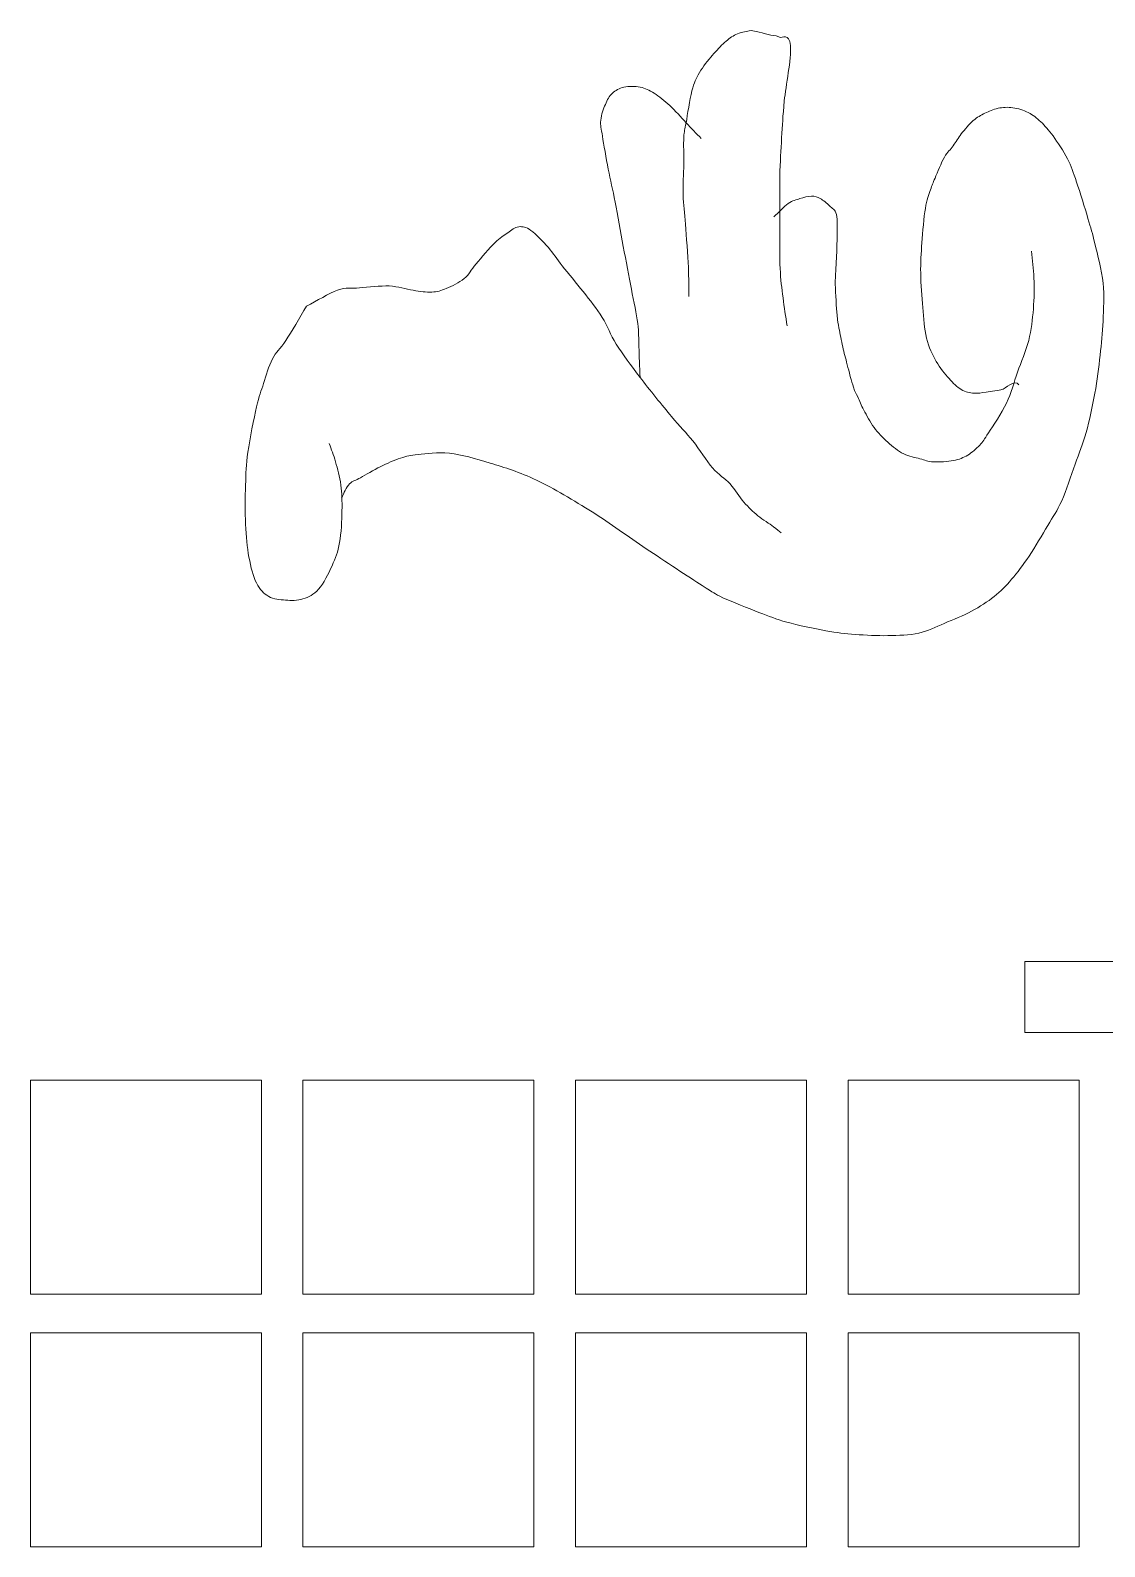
# Model space of a CAD drawing. Header units: millimetres. Extents: x -603 to 15, y -248 to 268.
# Drawn here: x -391.7 to -347, y 204.6 to 267.7 of the extents above; entities that cross this region are included whole.
import ezdxf

# ---------------------------------------------------------------- set-up
doc = ezdxf.new("R2010")
doc.units = ezdxf.units.MM
doc.header["$MEASUREMENT"] = 0
doc.layers.add('Camada 1', color=7, linetype='Continuous')

msp = doc.modelspace()

# ---------------------------------------------------------------- linework, layer by layer
at = {"layer": 'Camada 1', "color": 250, "lineweight": 9}
for points, knots in [([(-364.2939, 256.6172), (-364.3016, 257.0247), (-364.2933, 257.3382), (-364.3171, 257.8397), (-364.3171, 257.8397), (-364.3409, 258.3413), (-364.4007, 259.1217), (-364.4366, 259.6227), (-364.4366, 259.6227), (-364.4725, 260.1236), (-364.5205, 260.4271), (-364.5323, 260.8452), (-364.5323, 260.8452), (-364.5441, 261.2634), (-364.5115, 261.7196), (-364.5072, 262.1187), (-364.5072, 262.1187), (-364.5029, 262.5177), (-364.5228, 262.9472), (-364.5064, 263.2394), (-364.5064, 263.2394), (-364.4899, 263.5316), (-364.4659, 263.528), (-364.4092, 263.8507), (-364.4092, 263.8507), (-364.3526, 264.1733), (-364.2609, 264.822), (-364.1667, 265.1751), (-364.1667, 265.1751), (-364.0724, 265.5282), (-363.9945, 265.6906), (-363.852, 265.9392), (-363.852, 265.9392), (-363.7094, 266.1879), (-363.494, 266.4442), (-363.3198, 266.6524), (-363.3198, 266.6524), (-363.1457, 266.8605), (-362.9726, 267.0424), (-362.8083, 267.1874), (-362.8083, 267.1874), (-362.6439, 267.3323), (-362.506, 267.4387), (-362.3356, 267.5201), (-362.3356, 267.5201), (-362.1653, 267.6013), (-361.9343, 267.6521), (-361.7905, 267.6734), (-361.7905, 267.6734), (-361.6466, 267.6949), (-361.6088, 267.6736), (-361.4755, 267.648), (-361.4755, 267.648), (-361.3422, 267.6224), (-361.1444, 267.5584), (-360.991, 267.5201), (-360.991, 267.5201), (-360.8377, 267.4816), (-360.7094, 267.4948), (-360.5551, 267.4176), (-360.5551, 267.4176), (-360.4007, 267.3406), (-360.1193, 267.6245), (-360.0709, 267.0594), (-360.0709, 267.0594), (-360.0225, 266.4943), (-360.2659, 265.3968), (-360.327, 264.7568), (-360.327, 264.7568), (-360.388, 264.1169), (-360.4065, 263.7464), (-360.4371, 263.2219), (-360.4371, 263.2219), (-360.4678, 262.6972), (-360.4985, 262.2503), (-360.5111, 261.6101), (-360.5111, 261.6101), (-360.5236, 260.9698), (-360.5146, 260.0211), (-360.5127, 259.3842), (-360.5127, 259.3842), (-360.5108, 258.7473), (-360.5217, 258.2603), (-360.4995, 257.7888), (-360.4995, 257.7888), (-360.4773, 257.3173), (-360.4277, 256.9656), (-360.3796, 256.5663), (-360.3796, 256.5663), (-360.3316, 256.1669), (-360.2675, 255.7852), (-360.2114, 255.3946)], [0, 0, 0, 0, 0.0416667, 0.0416667, 0.0416667, 0.0416667, 0.0833333, 0.0833333, 0.0833333, 0.0833333, 0.125, 0.125, 0.125, 0.125, 0.1666667, 0.1666667, 0.1666667, 0.1666667, 0.2083333, 0.2083333, 0.2083333, 0.2083333, 0.25, 0.25, 0.25, 0.25, 0.2916667, 0.2916667, 0.2916667, 0.2916667, 0.3333333, 0.3333333, 0.3333333, 0.3333333, 0.375, 0.375, 0.375, 0.375, 0.4166667, 0.4166667, 0.4166667, 0.4166667, 0.4583333, 0.4583333, 0.4583333, 0.4583333, 0.5, 0.5, 0.5, 0.5, 0.5416667, 0.5416667, 0.5416667, 0.5416667, 0.5833333, 0.5833333, 0.5833333, 0.5833333, 0.625, 0.625, 0.625, 0.625, 0.6666667, 0.6666667, 0.6666667, 0.6666667, 0.7083333, 0.7083333, 0.7083333, 0.7083333, 0.75, 0.75, 0.75, 0.75, 0.7916667, 0.7916667, 0.7916667, 0.7916667, 0.8333333, 0.8333333, 0.8333333, 0.8333333, 0.875, 0.875, 0.875, 0.875, 0.9166667, 0.9166667, 0.9166667, 0.9166667, 1, 1, 1, 1]), ([(-363.7815, 263.1885), (-363.9908, 263.4092), (-364.192, 263.6214), (-364.4092, 263.8507), (-364.4092, 263.8507), (-364.6265, 264.0799), (-364.8637, 264.3599), (-365.0853, 264.5638), (-365.0853, 264.5638), (-365.3069, 264.7677), (-365.5315, 264.9456), (-365.7373, 265.0732), (-365.7373, 265.0732), (-365.943, 265.2009), (-366.1065, 265.2853), (-366.317, 265.3279), (-366.317, 265.3279), (-366.5274, 265.3706), (-366.7988, 265.3707), (-366.9935, 265.3279), (-366.9935, 265.3279), (-367.1882, 265.2852), (-367.3455, 265.1944), (-367.477, 265.0732), (-367.477, 265.0732), (-367.6084, 264.9522), (-367.6851, 264.8049), (-367.7672, 264.6148), (-367.7672, 264.6148), (-367.8493, 264.4246), (-367.9392, 264.191), (-367.961, 263.9526), (-367.961, 263.9526), (-367.9829, 263.7141), (-367.9412, 263.6303), (-367.889, 263.2903), (-367.889, 263.2903), (-367.8369, 262.9503), (-367.7367, 262.3735), (-367.6485, 261.915), (-367.6485, 261.915), (-367.5602, 261.4564), (-367.4639, 261.0745), (-367.3596, 260.5396), (-367.3596, 260.5396), (-367.2553, 260.0047), (-367.135, 259.3086), (-367.0227, 258.7057), (-367.0227, 258.7057), (-366.9103, 258.1029), (-366.786, 257.4577), (-366.6857, 256.9228), (-366.6857, 256.9228), (-366.5854, 256.3879), (-366.4735, 255.8989), (-366.421, 255.4965), (-366.421, 255.4965), (-366.3685, 255.0941), (-366.3893, 254.9022), (-366.3734, 254.5286), (-366.3734, 254.5286), (-366.3576, 254.1551), (-366.3419, 253.6796), (-366.3261, 253.2552)], [0, 0, 0, 0, 0.0588235, 0.0588235, 0.0588235, 0.0588235, 0.1176471, 0.1176471, 0.1176471, 0.1176471, 0.1764706, 0.1764706, 0.1764706, 0.1764706, 0.2352941, 0.2352941, 0.2352941, 0.2352941, 0.2941176, 0.2941176, 0.2941176, 0.2941176, 0.3529412, 0.3529412, 0.3529412, 0.3529412, 0.4117647, 0.4117647, 0.4117647, 0.4117647, 0.4705882, 0.4705882, 0.4705882, 0.4705882, 0.5294118, 0.5294118, 0.5294118, 0.5294118, 0.5882353, 0.5882353, 0.5882353, 0.5882353, 0.6470588, 0.6470588, 0.6470588, 0.6470588, 0.7058824, 0.7058824, 0.7058824, 0.7058824, 0.7647059, 0.7647059, 0.7647059, 0.7647059, 0.8235294, 0.8235294, 0.8235294, 0.8235294, 0.8823529, 0.8823529, 0.8823529, 0.8823529, 1, 1, 1, 1]), ([(-350.5725, 252.9496), (-350.7249, 253.1891), (-351.1646, 252.7627), (-351.2733, 252.7457), (-351.2733, 252.7457), (-351.3821, 252.7287), (-351.7325, 252.6693), (-351.9258, 252.6438), (-351.9258, 252.6438), (-352.1191, 252.6184), (-352.2594, 252.5759), (-352.4332, 252.5929), (-352.4332, 252.5929), (-352.6071, 252.6099), (-352.79, 252.6429), (-352.9647, 252.7457), (-352.9647, 252.7457), (-353.1394, 252.8486), (-353.2982, 253.0083), (-353.4718, 253.2042), (-353.4718, 253.2042), (-353.6453, 253.4), (-353.8445, 253.6346), (-354.0028, 253.9174), (-354.0028, 253.9174), (-354.161, 254.2001), (-354.3176, 254.5), (-354.4128, 254.8853), (-354.4128, 254.8853), (-354.508, 255.2705), (-354.5169, 255.7084), (-354.5568, 256.1587), (-354.5568, 256.1587), (-354.5968, 256.6092), (-354.6447, 257.1324), (-354.6524, 257.5851), (-354.6524, 257.5851), (-354.6601, 258.0378), (-354.6357, 258.4076), (-354.6031, 258.8585), (-354.6031, 258.8585), (-354.5706, 259.3095), (-354.5178, 259.9136), (-354.4571, 260.2849), (-354.4571, 260.2849), (-354.3964, 260.6562), (-354.3102, 260.8499), (-354.2429, 261.061), (-354.2429, 261.061), (-354.1757, 261.272), (-354.1509, 261.3211), (-354.0548, 261.5472), (-354.0548, 261.5472), (-353.9587, 261.7731), (-353.7939, 262.1912), (-353.6665, 262.417), (-353.6665, 262.417), (-353.539, 262.6427), (-353.4139, 262.7282), (-353.2967, 262.8902), (-353.2967, 262.8902), (-353.1794, 263.0523), (-353.1019, 263.2143), (-352.9632, 263.3892), (-352.9632, 263.3892), (-352.8245, 263.5641), (-352.6305, 263.7949), (-352.4661, 263.9382), (-352.4661, 263.9382), (-352.3018, 264.0815), (-352.1533, 264.1598), (-351.9814, 264.2451), (-351.9814, 264.2451), (-351.8096, 264.3306), (-351.6306, 264.4114), (-351.4361, 264.4499), (-351.4361, 264.4499), (-351.2418, 264.4882), (-351.029, 264.5054), (-350.8184, 264.4754), (-350.8184, 264.4754), (-350.6077, 264.4456), (-350.371, 264.3692), (-350.1765, 264.2708), (-350.1765, 264.2708), (-349.982, 264.1724), (-349.828, 264.0495), (-349.6559, 263.887), (-349.6559, 263.887), (-349.4839, 263.7245), (-349.3335, 263.555), (-349.1477, 263.2987), (-349.1477, 263.2987), (-348.9617, 263.0422), (-348.7072, 262.6742), (-348.5426, 262.3521), (-348.5426, 262.3521), (-348.3781, 262.0298), (-348.3091, 261.7938), (-348.1679, 261.3798), (-348.1679, 261.3798), (-348.0268, 260.9657), (-347.8235, 260.2969), (-347.6966, 259.8704), (-347.6966, 259.8704), (-347.5697, 259.4439), (-347.512, 259.2709), (-347.4067, 258.8215), (-347.4067, 258.8215), (-347.3014, 258.3719), (-347.1236, 257.7262), (-347.0658, 257.1775), (-347.0658, 257.1775), (-347.0079, 256.6288), (-347.0463, 256.1011), (-347.067, 255.5983), (-347.067, 255.5983), (-347.0875, 255.0957), (-347.132, 254.6736), (-347.1889, 254.1721), (-347.1889, 254.1721), (-347.2457, 253.6706), (-347.3101, 253.1293), (-347.4075, 252.5929), (-347.4075, 252.5929), (-347.5048, 252.0565), (-347.6333, 251.4575), (-347.7711, 250.9628), (-347.7711, 250.9628), (-347.909, 250.4681), (-348.0617, 250.1138), (-348.2312, 249.6384), (-348.2312, 249.6384), (-348.4007, 249.1629), (-348.5973, 248.5373), (-348.7881, 248.1102), (-348.7881, 248.1102), (-348.9789, 247.6832), (-349.143, 247.4734), (-349.3688, 247.0914), (-349.3688, 247.0914), (-349.5945, 246.7094), (-349.8927, 246.1918), (-350.1429, 245.8179), (-350.1429, 245.8179), (-350.3932, 245.444), (-350.6263, 245.1307), (-350.8685, 244.8501), (-350.8685, 244.8501), (-351.1108, 244.5694), (-351.3152, 244.3581), (-351.5939, 244.1369), (-351.5939, 244.1369), (-351.8726, 243.9156), (-352.19, 243.7126), (-352.5367, 243.5256), (-352.5367, 243.5256), (-352.8835, 243.3387), (-353.3061, 243.169), (-353.6727, 243.0162), (-353.6727, 243.0162), (-354.0393, 242.8633), (-354.3445, 242.6938), (-354.7362, 242.6087), (-354.7362, 242.6087), (-355.1278, 242.5237), (-355.5778, 242.5153), (-356.0169, 242.5068), (-356.0169, 242.5068), (-356.456, 242.4983), (-356.939, 242.5238), (-357.3699, 242.5577), (-357.3699, 242.5577), (-357.8009, 242.5917), (-358.1269, 242.6256), (-358.602, 242.7105), (-358.602, 242.7105), (-359.0772, 242.7954), (-359.7575, 242.9397), (-360.2207, 243.0672), (-360.2207, 243.0672), (-360.6838, 243.1945), (-360.9373, 243.3049), (-361.3801, 243.4747), (-361.3801, 243.4747), (-361.823, 243.6444), (-362.483, 243.8991), (-362.8778, 244.086), (-362.8778, 244.086), (-363.2726, 244.2727), (-363.2159, 244.2557), (-363.7472, 244.5953), (-363.7472, 244.5953), (-364.2786, 244.935), (-365.3049, 245.6141), (-366.0656, 246.1235), (-366.0656, 246.1235), (-366.8264, 246.633), (-367.5507, 247.1763), (-368.3116, 247.6518), (-368.3116, 247.6518), (-369.0725, 248.1272), (-369.921, 248.6363), (-370.6302, 248.9762), (-370.6302, 248.9762), (-371.3394, 249.3161), (-371.9585, 249.5026), (-372.5626, 249.6893), (-372.5626, 249.6893), (-373.1668, 249.8761), (-373.7534, 250.0374), (-374.2537, 250.0968), (-374.2537, 250.0968), (-374.754, 250.1562), (-375.22, 250.0798), (-375.5585, 250.0459), (-375.5585, 250.0459), (-375.897, 250.0119), (-376.0214, 249.978), (-376.2835, 249.8931), (-376.2835, 249.8931), (-376.5456, 249.8082), (-376.8514, 249.6724), (-377.1294, 249.5365), (-377.1294, 249.5365), (-377.4074, 249.4007), (-377.7378, 249.1969), (-377.9512, 249.078), (-377.9512, 249.078), (-378.1648, 248.9592), (-378.2744, 248.9667), (-378.4105, 248.8234), (-378.4105, 248.8234), (-378.5466, 248.6801), (-378.6364, 248.4329), (-378.7493, 248.2375)], [0, 0, 0, 0, 0.0166667, 0.0166667, 0.0166667, 0.0166667, 0.0333333, 0.0333333, 0.0333333, 0.0333333, 0.05, 0.05, 0.05, 0.05, 0.0666667, 0.0666667, 0.0666667, 0.0666667, 0.0833333, 0.0833333, 0.0833333, 0.0833333, 0.1, 0.1, 0.1, 0.1, 0.1166667, 0.1166667, 0.1166667, 0.1166667, 0.1333333, 0.1333333, 0.1333333, 0.1333333, 0.15, 0.15, 0.15, 0.15, 0.1666667, 0.1666667, 0.1666667, 0.1666667, 0.1833333, 0.1833333, 0.1833333, 0.1833333, 0.2, 0.2, 0.2, 0.2, 0.2166667, 0.2166667, 0.2166667, 0.2166667, 0.2333333, 0.2333333, 0.2333333, 0.2333333, 0.25, 0.25, 0.25, 0.25, 0.2666667, 0.2666667, 0.2666667, 0.2666667, 0.2833333, 0.2833333, 0.2833333, 0.2833333, 0.3, 0.3, 0.3, 0.3, 0.3166667, 0.3166667, 0.3166667, 0.3166667, 0.3333333, 0.3333333, 0.3333333, 0.3333333, 0.35, 0.35, 0.35, 0.35, 0.3666667, 0.3666667, 0.3666667, 0.3666667, 0.3833333, 0.3833333, 0.3833333, 0.3833333, 0.4, 0.4, 0.4, 0.4, 0.4166667, 0.4166667, 0.4166667, 0.4166667, 0.4333333, 0.4333333, 0.4333333, 0.4333333, 0.45, 0.45, 0.45, 0.45, 0.4666667, 0.4666667, 0.4666667, 0.4666667, 0.4833333, 0.4833333, 0.4833333, 0.4833333, 0.5, 0.5, 0.5, 0.5, 0.5166667, 0.5166667, 0.5166667, 0.5166667, 0.5333333, 0.5333333, 0.5333333, 0.5333333, 0.55, 0.55, 0.55, 0.55, 0.5666667, 0.5666667, 0.5666667, 0.5666667, 0.5833333, 0.5833333, 0.5833333, 0.5833333, 0.6, 0.6, 0.6, 0.6, 0.6166667, 0.6166667, 0.6166667, 0.6166667, 0.6333333, 0.6333333, 0.6333333, 0.6333333, 0.65, 0.65, 0.65, 0.65, 0.6666667, 0.6666667, 0.6666667, 0.6666667, 0.6833333, 0.6833333, 0.6833333, 0.6833333, 0.7, 0.7, 0.7, 0.7, 0.7166667, 0.7166667, 0.7166667, 0.7166667, 0.7333333, 0.7333333, 0.7333333, 0.7333333, 0.75, 0.75, 0.75, 0.75, 0.7666667, 0.7666667, 0.7666667, 0.7666667, 0.7833333, 0.7833333, 0.7833333, 0.7833333, 0.8, 0.8, 0.8, 0.8, 0.8166667, 0.8166667, 0.8166667, 0.8166667, 0.8333333, 0.8333333, 0.8333333, 0.8333333, 0.85, 0.85, 0.85, 0.85, 0.8666667, 0.8666667, 0.8666667, 0.8666667, 0.8833333, 0.8833333, 0.8833333, 0.8833333, 0.9, 0.9, 0.9, 0.9, 0.9166667, 0.9166667, 0.9166667, 0.9166667, 0.9333333, 0.9333333, 0.9333333, 0.9333333, 0.95, 0.95, 0.95, 0.95, 0.9666667, 0.9666667, 0.9666667, 0.9666667, 1, 1, 1, 1]), ([(-360.7637, 259.9283), (-360.5622, 260.1151), (-360.3415, 260.3606), (-360.1592, 260.4886), (-360.1592, 260.4886), (-359.9769, 260.6166), (-359.8371, 260.6414), (-359.6758, 260.6924), (-359.6758, 260.6924), (-359.5146, 260.7433), (-359.3344, 260.7942), (-359.1925, 260.7942), (-359.1925, 260.7942), (-359.0506, 260.7942), (-358.9557, 260.7606), (-358.8301, 260.6924), (-358.8301, 260.6924), (-358.7046, 260.6241), (-358.5568, 260.4975), (-358.4438, 260.3868), (-358.4438, 260.3868), (-358.3307, 260.2761), (-358.2132, 260.2609), (-358.1541, 260.0301), (-358.1541, 260.0301), (-358.095, 259.7995), (-358.1304, 259.4703), (-358.1306, 259.1641), (-358.1306, 259.1641), (-358.1308, 258.8581), (-358.1431, 258.536), (-358.1555, 258.1963), (-358.1555, 258.1963), (-358.1678, 257.8567), (-358.209, 257.5214), (-358.2046, 257.1266), (-358.2046, 257.1266), (-358.2002, 256.7318), (-358.1548, 256.1463), (-358.1291, 255.8417), (-358.1291, 255.8417), (-358.1033, 255.5371), (-358.09, 255.5243), (-358.0507, 255.3045), (-358.0507, 255.3045), (-358.0115, 255.0846), (-357.9512, 254.778), (-357.8938, 254.5241), (-357.8938, 254.5241), (-357.8365, 254.2701), (-357.7801, 254.0614), (-357.7066, 253.7821), (-357.7066, 253.7821), (-357.6331, 253.5029), (-357.5259, 253.0733), (-357.453, 252.8482), (-357.453, 252.8482), (-357.3801, 252.6231), (-357.3442, 252.5988), (-357.2716, 252.4389), (-357.2716, 252.4389), (-357.199, 252.2789), (-357.1306, 252.0995), (-357.0176, 251.8881), (-357.0176, 251.8881), (-356.9046, 251.6767), (-356.7604, 251.3946), (-356.5942, 251.1718), (-356.5942, 251.1718), (-356.4281, 250.9488), (-356.2316, 250.7415), (-356.0254, 250.5578), (-356.0254, 250.5578), (-355.8191, 250.374), (-355.5845, 250.1871), (-355.3595, 250.0716), (-355.3595, 250.0716), (-355.1345, 249.956), (-354.8871, 249.9222), (-354.6813, 249.8668), (-354.6813, 249.8668), (-354.4754, 249.8115), (-354.3569, 249.7518), (-354.1242, 249.7391), (-354.1242, 249.7391), (-353.8916, 249.7263), (-353.5273, 249.7432), (-353.2884, 249.7902), (-353.2884, 249.7902), (-353.0494, 249.8371), (-352.8772, 249.9134), (-352.6946, 250.0204), (-352.6946, 250.0204), (-352.5121, 250.1275), (-352.3419, 250.2754), (-352.1977, 250.4298), (-352.1977, 250.4298), (-352.0535, 250.5841), (-352.0203, 250.6487), (-351.8339, 250.9415), (-351.8339, 250.9415), (-351.6476, 251.2342), (-351.2835, 251.7608), (-351.0804, 252.1854), (-351.0804, 252.1854), (-350.8774, 252.6101), (-350.7796, 253.035), (-350.6262, 253.468), (-350.6262, 253.468), (-350.4729, 253.901), (-350.2719, 254.337), (-350.1603, 254.7834), (-350.1603, 254.7834), (-350.0487, 255.2297), (-350.0029, 255.6713), (-349.966, 256.1078), (-349.966, 256.1078), (-349.9292, 256.5443), (-349.9291, 256.98), (-349.9409, 257.3812), (-349.9409, 257.3812), (-349.9527, 257.7826), (-350.0048, 258.1284), (-350.0367, 258.502)], [0, 0, 0, 0, 0.03125, 0.03125, 0.03125, 0.03125, 0.0625, 0.0625, 0.0625, 0.0625, 0.09375, 0.09375, 0.09375, 0.09375, 0.125, 0.125, 0.125, 0.125, 0.15625, 0.15625, 0.15625, 0.15625, 0.1875, 0.1875, 0.1875, 0.1875, 0.21875, 0.21875, 0.21875, 0.21875, 0.25, 0.25, 0.25, 0.25, 0.28125, 0.28125, 0.28125, 0.28125, 0.3125, 0.3125, 0.3125, 0.3125, 0.34375, 0.34375, 0.34375, 0.34375, 0.375, 0.375, 0.375, 0.375, 0.40625, 0.40625, 0.40625, 0.40625, 0.4375, 0.4375, 0.4375, 0.4375, 0.46875, 0.46875, 0.46875, 0.46875, 0.5, 0.5, 0.5, 0.5, 0.53125, 0.53125, 0.53125, 0.53125, 0.5625, 0.5625, 0.5625, 0.5625, 0.59375, 0.59375, 0.59375, 0.59375, 0.625, 0.625, 0.625, 0.625, 0.65625, 0.65625, 0.65625, 0.65625, 0.6875, 0.6875, 0.6875, 0.6875, 0.71875, 0.71875, 0.71875, 0.71875, 0.75, 0.75, 0.75, 0.75, 0.78125, 0.78125, 0.78125, 0.78125, 0.8125, 0.8125, 0.8125, 0.8125, 0.84375, 0.84375, 0.84375, 0.84375, 0.875, 0.875, 0.875, 0.875, 0.90625, 0.90625, 0.90625, 0.90625, 0.9375, 0.9375, 0.9375, 0.9375, 1, 1, 1, 1]), ([(-380.1938, 256.2162), (-379.7661, 256.4373), (-379.274, 256.7544), (-378.9058, 256.8821), (-378.9058, 256.8821), (-378.5376, 257.0097), (-378.3516, 256.9504), (-377.9937, 256.9793), (-377.9937, 256.9793), (-377.6358, 257.0083), (-377.1301, 257.0731), (-376.7581, 257.0561), (-376.7581, 257.0561), (-376.3862, 257.0391), (-376.0597, 256.9196), (-375.765, 256.877), (-375.765, 256.877), (-375.4702, 256.8345), (-375.2208, 256.7875), (-374.9898, 256.8002), (-374.9898, 256.8002), (-374.7589, 256.8129), (-374.6086, 256.8597), (-374.384, 256.9538), (-374.384, 256.9538), (-374.1594, 257.0477), (-373.8527, 257.191), (-373.6448, 257.3631), (-373.6448, 257.3631), (-373.4369, 257.5352), (-373.3614, 257.7278), (-373.1477, 257.9771), (-373.1477, 257.9771), (-372.934, 258.2263), (-372.5824, 258.6433), (-372.3624, 258.8585), (-372.3624, 258.8585), (-372.1424, 259.0739), (-371.9959, 259.1556), (-371.8305, 259.2661), (-371.8305, 259.2661), (-371.6652, 259.3765), (-371.5356, 259.5035), (-371.3712, 259.5208), (-371.3712, 259.5208), (-371.2069, 259.5381), (-371.0713, 259.5136), (-370.864, 259.368), (-370.864, 259.368), (-370.6566, 259.2222), (-370.3573, 258.9014), (-370.1396, 258.6548), (-370.1396, 258.6548), (-369.922, 258.4082), (-369.8017, 258.1963), (-369.5603, 257.8907), (-369.5603, 257.8907), (-369.3189, 257.5851), (-368.9689, 257.1775), (-368.6913, 256.821), (-368.6913, 256.821), (-368.4137, 256.4643), (-368.1249, 256.1176), (-367.8947, 255.7512), (-367.8947, 255.7512), (-367.6646, 255.3848), (-367.5779, 255.0478), (-367.3157, 254.6305), (-367.3157, 254.6305), (-367.0535, 254.2133), (-366.7083, 253.756), (-366.3261, 253.2552), (-366.3261, 253.2552), (-365.9438, 252.7542), (-365.3887, 252.0666), (-365.0225, 251.6251), (-365.0225, 251.6251), (-364.6564, 251.1836), (-364.4151, 250.963), (-364.1293, 250.6063), (-364.1293, 250.6063), (-363.8434, 250.2495), (-363.567, 249.7836), (-363.3086, 249.4856), (-363.3086, 249.4856), (-363.0502, 249.1875), (-362.8021, 249.0617), (-362.5842, 248.8234), (-362.5842, 248.8234), (-362.3664, 248.585), (-362.1984, 248.2804), (-362.0049, 248.0592), (-362.0049, 248.0592), (-361.8114, 247.8381), (-361.631, 247.6689), (-361.4254, 247.4989), (-361.4254, 247.4989), (-361.2199, 247.329), (-360.9344, 247.1593), (-360.7734, 247.0405), (-360.7734, 247.0405), (-360.6124, 246.9216), (-360.5641, 246.8707), (-360.4595, 246.7858)], [0, 0, 0, 0, 0.037037, 0.037037, 0.037037, 0.037037, 0.0740741, 0.0740741, 0.0740741, 0.0740741, 0.1111111, 0.1111111, 0.1111111, 0.1111111, 0.1481481, 0.1481481, 0.1481481, 0.1481481, 0.1851852, 0.1851852, 0.1851852, 0.1851852, 0.2222222, 0.2222222, 0.2222222, 0.2222222, 0.2592593, 0.2592593, 0.2592593, 0.2592593, 0.2962963, 0.2962963, 0.2962963, 0.2962963, 0.3333333, 0.3333333, 0.3333333, 0.3333333, 0.3703704, 0.3703704, 0.3703704, 0.3703704, 0.4074074, 0.4074074, 0.4074074, 0.4074074, 0.4444444, 0.4444444, 0.4444444, 0.4444444, 0.4814815, 0.4814815, 0.4814815, 0.4814815, 0.5185185, 0.5185185, 0.5185185, 0.5185185, 0.5555556, 0.5555556, 0.5555556, 0.5555556, 0.5925926, 0.5925926, 0.5925926, 0.5925926, 0.6296296, 0.6296296, 0.6296296, 0.6296296, 0.6666667, 0.6666667, 0.6666667, 0.6666667, 0.7037037, 0.7037037, 0.7037037, 0.7037037, 0.7407407, 0.7407407, 0.7407407, 0.7407407, 0.7777778, 0.7777778, 0.7777778, 0.7777778, 0.8148148, 0.8148148, 0.8148148, 0.8148148, 0.8518519, 0.8518519, 0.8518519, 0.8518519, 0.8888889, 0.8888889, 0.8888889, 0.8888889, 0.9259259, 0.9259259, 0.9259259, 0.9259259, 1, 1, 1, 1]), ([(-379.2549, 250.5044), (-379.1665, 250.2497), (-379.0704, 250.0301), (-378.9898, 249.7403), (-378.9898, 249.7403), (-378.9091, 249.4504), (-378.8177, 249.1171), (-378.773, 248.7724), (-378.773, 248.7724), (-378.7283, 248.4276), (-378.7172, 248.1047), (-378.7255, 247.7027), (-378.7255, 247.7027), (-378.7339, 247.3006), (-378.7526, 246.77), (-378.8232, 246.3782), (-378.8232, 246.3782), (-378.8936, 245.9865), (-378.9914, 245.7361), (-379.138, 245.4104), (-379.138, 245.4104), (-379.2846, 245.0848), (-379.4888, 244.6764), (-379.6944, 244.4425), (-379.6944, 244.4425), (-379.9001, 244.2086), (-380.1157, 244.112), (-380.3471, 244.035), (-380.3471, 244.035), (-380.5786, 243.958), (-380.834, 243.9671), (-381.0721, 243.9841), (-381.0721, 243.9841), (-381.3101, 244.0011), (-381.5678, 244.0159), (-381.7726, 244.1369), (-381.7726, 244.1369), (-381.9775, 244.2579), (-382.138, 244.4157), (-382.2796, 244.6972), (-382.2796, 244.6972), (-382.4213, 244.9788), (-382.5156, 245.3537), (-382.5929, 245.767), (-382.5929, 245.767), (-382.6702, 246.1803), (-382.713, 246.6386), (-382.7368, 247.1423), (-382.7368, 247.1423), (-382.7608, 247.6461), (-382.7521, 248.2702), (-382.7356, 248.7724), (-382.7356, 248.7724), (-382.7191, 249.2745), (-382.7154, 249.6008), (-382.6379, 250.1478), (-382.6379, 250.1478), (-382.5605, 250.6948), (-382.3835, 251.5555), (-382.2741, 252.0326), (-382.2741, 252.0326), (-382.1646, 252.5097), (-382.0925, 252.6692), (-381.9834, 253.0005), (-381.9834, 253.0005), (-381.8744, 253.3317), (-381.7758, 253.7176), (-381.6202, 254.0193), (-381.6202, 254.0193), (-381.4647, 254.321), (-381.3019, 254.4169), (-381.0639, 254.7834), (-381.0639, 254.7834), (-380.826, 255.1498), (-380.4838, 255.7385), (-380.1938, 256.2162)], [0, 0, 0, 0, 0.05, 0.05, 0.05, 0.05, 0.1, 0.1, 0.1, 0.1, 0.15, 0.15, 0.15, 0.15, 0.2, 0.2, 0.2, 0.2, 0.25, 0.25, 0.25, 0.25, 0.3, 0.3, 0.3, 0.3, 0.35, 0.35, 0.35, 0.35, 0.4, 0.4, 0.4, 0.4, 0.45, 0.45, 0.45, 0.45, 0.5, 0.5, 0.5, 0.5, 0.55, 0.55, 0.55, 0.55, 0.6, 0.6, 0.6, 0.6, 0.65, 0.65, 0.65, 0.65, 0.7, 0.7, 0.7, 0.7, 0.75, 0.75, 0.75, 0.75, 0.8, 0.8, 0.8, 0.8, 0.85, 0.85, 0.85, 0.85, 0.9, 0.9, 0.9, 0.9, 1, 1, 1, 1])]:
    msp.add_open_spline(points, degree=3, knots=knots, dxfattribs=at)
at = {"layer": 'Camada 1', "color": 240, "lineweight": 9}
msp.add_open_spline([(-350.3191, 228.9462), (-350.3191, 228.9462), (-343.3583, 228.9462), (-343.3583, 228.9462), (-343.3583, 228.9462), (-343.3583, 228.9462), (-343.3583, 225.9962), (-343.3583, 225.9962), (-343.3583, 225.9962), (-343.3583, 225.9962), (-350.3191, 225.9962), (-350.3191, 225.9962), (-350.3191, 225.9962), (-350.3191, 225.9962), (-350.3191, 228.9462), (-350.3191, 228.9462)], degree=3, knots=[0, 0, 0, 0, 0.2, 0.2, 0.2, 0.2, 0.4, 0.4, 0.4, 0.4, 0.6, 0.6, 0.6, 0.6, 1, 1, 1, 1], dxfattribs=at)
at = {"layer": 'Camada 1', "color": 2, "lineweight": 9}
for points in [[(-382.0782, 224.0067), (-382.0782, 224.0067), (-391.6872, 224.0067), (-391.6872, 224.0067), (-391.6872, 224.0067), (-391.6872, 224.0067), (-391.6872, 215.1104), (-391.6872, 215.1104), (-391.6872, 215.1104), (-391.6872, 215.1104), (-382.0782, 215.1104), (-382.0782, 215.1104), (-382.0782, 215.1104), (-382.0782, 215.1104), (-382.0782, 224.0067), (-382.0782, 224.0067)], [(-370.7374, 224.0067), (-370.7374, 224.0067), (-380.3464, 224.0067), (-380.3464, 224.0067), (-380.3464, 224.0067), (-380.3464, 224.0067), (-380.3464, 215.1104), (-380.3464, 215.1104), (-380.3464, 215.1104), (-380.3464, 215.1104), (-370.7374, 215.1104), (-370.7374, 215.1104), (-370.7374, 215.1104), (-370.7374, 215.1104), (-370.7374, 224.0067), (-370.7374, 224.0067)], [(-359.3966, 224.0067), (-359.3966, 224.0067), (-369.0056, 224.0067), (-369.0056, 224.0067), (-369.0056, 224.0067), (-369.0056, 224.0067), (-369.0056, 215.1104), (-369.0056, 215.1104), (-369.0056, 215.1104), (-369.0056, 215.1104), (-359.3966, 215.1104), (-359.3966, 215.1104), (-359.3966, 215.1104), (-359.3966, 215.1104), (-359.3966, 224.0067), (-359.3966, 224.0067)], [(-348.0558, 224.0067), (-348.0558, 224.0067), (-357.6648, 224.0067), (-357.6648, 224.0067), (-357.6648, 224.0067), (-357.6648, 224.0067), (-357.6648, 215.1104), (-357.6648, 215.1104), (-357.6648, 215.1104), (-357.6648, 215.1104), (-348.0558, 215.1104), (-348.0558, 215.1104), (-348.0558, 215.1104), (-348.0558, 215.1104), (-348.0558, 224.0067), (-348.0558, 224.0067)], [(-382.0782, 213.4929), (-382.0782, 213.4929), (-391.6872, 213.4929), (-391.6872, 213.4929), (-391.6872, 213.4929), (-391.6872, 213.4929), (-391.6872, 204.5967), (-391.6872, 204.5967), (-391.6872, 204.5967), (-391.6872, 204.5967), (-382.0782, 204.5967), (-382.0782, 204.5967), (-382.0782, 204.5967), (-382.0782, 204.5967), (-382.0782, 213.4929), (-382.0782, 213.4929)], [(-370.7374, 213.4929), (-370.7374, 213.4929), (-380.3464, 213.4929), (-380.3464, 213.4929), (-380.3464, 213.4929), (-380.3464, 213.4929), (-380.3464, 204.5967), (-380.3464, 204.5967), (-380.3464, 204.5967), (-380.3464, 204.5967), (-370.7374, 204.5967), (-370.7374, 204.5967), (-370.7374, 204.5967), (-370.7374, 204.5967), (-370.7374, 213.4929), (-370.7374, 213.4929)], [(-359.3966, 213.4929), (-359.3966, 213.4929), (-369.0056, 213.4929), (-369.0056, 213.4929), (-369.0056, 213.4929), (-369.0056, 213.4929), (-369.0056, 204.5967), (-369.0056, 204.5967), (-369.0056, 204.5967), (-369.0056, 204.5967), (-359.3966, 204.5967), (-359.3966, 204.5967), (-359.3966, 204.5967), (-359.3966, 204.5967), (-359.3966, 213.4929), (-359.3966, 213.4929)], [(-348.0558, 213.4929), (-348.0558, 213.4929), (-357.6648, 213.4929), (-357.6648, 213.4929), (-357.6648, 213.4929), (-357.6648, 213.4929), (-357.6648, 204.5967), (-357.6648, 204.5967), (-357.6648, 204.5967), (-357.6648, 204.5967), (-348.0558, 204.5967), (-348.0558, 204.5967), (-348.0558, 204.5967), (-348.0558, 204.5967), (-348.0558, 213.4929), (-348.0558, 213.4929)]]:
    msp.add_open_spline(points, degree=3, knots=[0, 0, 0, 0, 0.2, 0.2, 0.2, 0.2, 0.4, 0.4, 0.4, 0.4, 0.6, 0.6, 0.6, 0.6, 1, 1, 1, 1], dxfattribs=at)

doc.saveas('drawing.dxf')
